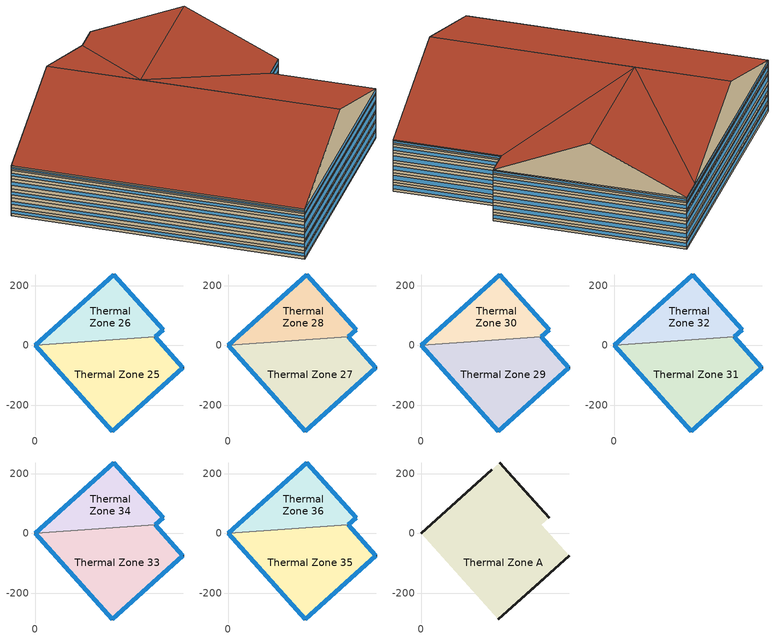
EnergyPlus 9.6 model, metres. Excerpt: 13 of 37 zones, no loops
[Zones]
Thermal Zone 25
 floor to Thermal Zone 23 (Interior Floor): 0,0 402.06,28.93 494.97,-74.25 258.54,-287.14 z98.21
 wall outside (Ext Wall): 0,0 258.54,-287.14 494.97,-74.25 402.06,28.93 z98.21:110.36
 wall to Thermal Zone 26 (Interior Wall): 402.06,28.93 0,0 z98.21:110.36
 window (Ext Window): 258.55,-287.13 494.96,-74.26 z100.7:107.87; 494.96,-74.24 402.07,28.93 z101.73:106.84; 0.01,-0.01 258.53,-287.13 z102.28:106.29
Thermal Zone 26
 floor to Thermal Zone 24 (Interior Floor): 0,0 263.09,236.89 428.72,52.93 402.06,28.93 z98.21
 wall outside (Ext Wall): 402.06,28.93 428.72,52.93 263.09,236.89 0,0 z98.21:110.36
 window (Ext Window): 402.07,28.94 428.71,52.93 z100.7:107.87; 428.71,52.94 263.09,236.88 z101.73:106.84; 263.08,236.88 0.01,0.01 z101.49:107.08
Thermal Zone 27
 floor to Thermal Zone 25 (Interior Floor): 0,0 402.06,28.93 494.97,-74.25 258.54,-287.14 z110.36
 wall outside (Ext Wall): 0,0 258.54,-287.14 494.97,-74.25 402.06,28.93 z110.36:124.39
 wall to Thermal Zone 28 (Interior Wall): 402.06,28.93 0,0 z110.36:124.39
 window (Ext Window): 258.55,-287.13 494.96,-74.26 z113.24:121.51; 494.96,-74.24 402.07,28.93 z114.43:120.32; 0.01,-0.01 258.53,-287.13 z115.06:119.69
Thermal Zone 28
 floor to Thermal Zone 26 (Interior Floor): 0,0 263.09,236.89 428.72,52.93 402.06,28.93 z110.36
 wall outside (Ext Wall): 402.06,28.93 428.72,52.93 263.09,236.89 0,0 z110.36:124.39
 window (Ext Window): 402.07,28.94 428.71,52.93 z113.24:121.51; 428.71,52.94 263.09,236.88 z114.43:120.32; 263.08,236.88 0.01,0.01 z114.15:120.6
Thermal Zone 29
 floor to Thermal Zone 27 (Interior Floor): 0,0 402.06,28.93 494.97,-74.25 258.54,-287.14 z124.39
 wall outside (Ext Wall): 0,0 258.54,-287.14 494.97,-74.25 402.06,28.93 z124.39:137.93
 wall to Thermal Zone 30 (Interior Wall): 402.06,28.93 0,0 z124.39:137.93
 window (Ext Window): 258.55,-287.13 494.96,-74.26 z127.17:135.15; 494.96,-74.24 402.07,28.93 z128.32:134; 0.01,-0.01 258.53,-287.13 z128.93:133.39
Thermal Zone 30
 floor to Thermal Zone 28 (Interior Floor): 0,0 263.09,236.89 428.72,52.93 402.06,28.93 z124.39
 wall outside (Ext Wall): 402.06,28.93 428.72,52.93 263.09,236.89 0,0 z124.39:137.93
 window (Ext Window): 402.07,28.94 428.71,52.93 z127.17:135.15; 428.71,52.94 263.09,236.88 z128.32:134; 263.08,236.88 0.01,0.01 z128.05:134.27
Thermal Zone 31
 floor to Thermal Zone 29 (Interior Floor): 0,0 402.06,28.93 494.97,-74.25 258.54,-287.14 z137.93
 wall outside (Ext Wall): 0,0 258.54,-287.14 494.97,-74.25 402.06,28.93 z137.93:152.46
 wall to Thermal Zone 32 (Interior Wall): 402.06,28.93 0,0 z137.93:152.46
 window (Ext Window): 258.55,-287.13 494.96,-74.26 z140.91:149.48; 494.96,-74.24 402.07,28.93 z142.14:148.25; 0.01,-0.01 258.53,-287.13 z142.8:147.59
Thermal Zone 32
 floor to Thermal Zone 30 (Interior Floor): 0,0 263.09,236.89 428.72,52.93 402.06,28.93 z137.93
 wall outside (Ext Wall): 402.06,28.93 428.72,52.93 263.09,236.89 0,0 z137.93:152.46
 window (Ext Window): 402.07,28.94 428.71,52.93 z140.91:149.48; 428.71,52.94 263.09,236.88 z142.14:148.25; 263.08,236.88 0.01,0.01 z141.85:148.54
Thermal Zone 33
 floor to Thermal Zone 31 (Interior Floor): 0,0 402.06,28.93 494.97,-74.25 258.54,-287.14 z152.46
 wall outside (Ext Wall): 0,0 258.54,-287.14 494.97,-74.25 402.06,28.93 z152.46:164.46
 wall to Thermal Zone 34 (Interior Wall): 402.06,28.93 0,0 z152.46:164.46
 window (Ext Window): 258.55,-287.13 494.96,-74.26 z154.92:162; 494.96,-74.24 402.07,28.93 z155.94:160.98; 0.01,-0.01 258.53,-287.13 z156.48:160.44
Thermal Zone 34
 floor to Thermal Zone 32 (Interior Floor): 0,0 263.09,236.89 428.72,52.93 402.06,28.93 z152.46
 wall outside (Ext Wall): 402.06,28.93 428.72,52.93 263.09,236.89 0,0 z152.46:164.46
 window (Ext Window): 402.07,28.94 428.71,52.93 z154.92:162; 428.71,52.94 263.09,236.88 z155.94:160.98; 263.08,236.88 0.01,0.01 z155.7:161.22
Thermal Zone 35
 floor to Thermal Zone 33 (Interior Floor): 0,0 402.06,28.93 494.97,-74.25 258.54,-287.14 z164.46
 wall outside (Ext Wall): 0,0 258.54,-287.14 494.97,-74.25 402.06,28.93 z164.46:171.03
 wall to Thermal Zone 36 (Interior Wall): 402.06,28.93 0,0 z164.46:171.03
 window (Ext Window): 258.55,-287.13 494.96,-74.26 z165.81:169.68; 494.96,-74.24 402.07,28.93 z166.37:169.12; 0.01,-0.01 258.53,-287.13 z166.66:168.83
Thermal Zone 36
 floor to Thermal Zone 34 (Interior Floor): 0,0 263.09,236.89 428.72,52.93 402.06,28.93 z164.46
 wall outside (Ext Wall): 402.06,28.93 428.72,52.93 263.09,236.89 0,0 z164.46:171.03
 window (Ext Window): 402.07,28.94 428.71,52.93 z165.81:169.68; 428.71,52.94 263.09,236.88 z166.37:169.12; 263.08,236.88 0.01,0.01 z166.23:169.26
Thermal Zone A
 floor to Thermal Zone 35 (Interior Floor): 0,0 402.06,28.93 494.97,-74.25 258.54,-287.14 z171.03
 floor to Thermal Zone 36 (Interior Floor): 0,0 263.09,236.89 428.72,52.93 402.06,28.93 z171.03
 wall outside (Ext Wall): 258.54,-287.14,171.03 494.97,-74.25,171.03 376.75,-180.7,228.75; 0,0,171.03 118.21,106.44,228.75 236.43,212.88,171.03; 345.91,144.91,228.75 428.72,52.93,171.03 263.09,236.89,171.03
 roof outside (Ext Roof): 0,0,171.03 258.54,-287.14,171.03 376.75,-180.7,228.75 118.21,106.44,228.75; 201.03,14.46,228.75 376.75,-180.7,228.75 494.97,-74.25,171.03 402.06,28.93,171.03; 118.21,106.44,228.75 201.03,14.46,228.75 236.43,212.88,171.03; 236.43,212.88,171.03 201.03,14.46,228.75 345.91,144.91,228.75 263.09,236.89,171.03; 201.03,14.46,228.75 402.06,28.93,171.03 428.72,52.93,171.03 345.91,144.91,228.75
[Building]
Building 1: North Axis {deg}=-0
[Site:Location]
Washington Dc Dulles IntL Ar: Latitude {deg}=38.98; Longitude {deg}=-77.47; Time Zone {hr}=-5; Elevation {m}=82
[SizingPeriod:DesignDay] Month=7; Day of Month=21; Day Type=SummerDesignDay; Daily Dry-Bulb Temperature Range {deltaC}=14.4; Dry-Bulb Temperature Range Modifier Type=DefaultMultipliers; Barometric Pressure {Pa}=86790; Wind Speed {m/s}=5; Wind Direction {deg}=340; Rain Indicator=No; Snow Indicator=No; Daylight Saving Time Indicator=No; Solar Model Indicator=ASHRAETau; ASHRAE Clear Sky Optical Depth for Beam Irradiance (taub)=0.339; ASHRAE Clear Sky Optical Depth for Diffuse Irradiance (taud)=2.366; Begin Environment Reset Mode=FullResetAtBeginEnvironment
Name | Maximum Dry-Bulb Temperature {C} | Humidity Condition Type | Wetbulb or DewPoint at Maximum Dry-Bulb {C} | Enthalpy at Maximum Dry-Bulb {J/kg}
SALT-LAKE-CITY-IAP Ann Clg .4% Condns DB=>MWB | 36.5 | Wetbulb | 17.1
SALT-LAKE-CITY-IAP Ann Clg .4% Condns DP=>MDB | 22.5 | Dewpoint | 15.6
SALT-LAKE-CITY-IAP Ann Clg .4% Condns Enth=>MDB | 30.8 | Enthalpy |  | 59300
SALT-LAKE-CITY-IAP Ann Clg .4% Condns WB=>MDB | 31.2 | Wetbulb | 19
[Material] Thermal Absorptance=0.9
Name | Roughness | Thickness m | Conductivity W/m-K | Density kg/m3 | Specific Heat J/kg-K | Solar Absorptance | Visible Absorptance
wall concrete | MediumRough | 0.398 | 0.5 | 2243 | 837 | 0.65 | 0.65
roof concrete | MediumRough | 0.401 | 0.5 | 2243 | 837 | 0.65 | 0.65
Wall Insulation [37] | MediumRough | 0.0681 | 0.0432 | 91 | 837 | 0.5 | 0.5
Roof Insulation [25] | MediumRough | 0.263 | 0.049 | 265 | 836.8 | 0.7 | 0.7
F16 Acoustic tile | MediumSmooth | 0.0191 | 0.06 | 368 | 590 | 0.3 | 0.3
M11 100mm lightweight concrete | MediumRough | 0.1016 | 0.53 | 1280 | 840 | 0.5 | 0.5
G01a 19mm gypsum board | MediumSmooth | 0.019 | 0.16 | 800 | 1090 | 0.4 | 0.4
[Material:AirGap]
Name | Thermal Resistance m2-K/W
F04 Wall air space resistance | 0.15
F05 Ceiling air space resistance | 0.18
[WindowMaterial:SimpleGlazingSystem]
Window Material Simple Glazing System: U-Factor W/m2-K=1.51; Solar Heat Gain Coefficient=0.25
[Construction]
Ext Roof: roof concrete, Roof Insulation [25]
Ext Wall: wall concrete, Wall Insulation [37]
Ext Window: Window Material Simple Glazing System
Interior Floor: F16 Acoustic tile, F05 Ceiling air space resistance, M11 100mm lightweight concrete
Interior Wall: G01a 19mm gypsum board, F04 Wall air space resistance, G01a 19mm gypsum board
[Zone]
Thermal Zone 25; Thermal Zone 26: 48, 0, 0, 98.21, , 1, , , , , , Yes
Thermal Zone 27; Thermal Zone 28: 48, 0, 0, 110.36, , 1, , , , , , Yes
Thermal Zone 29; Thermal Zone 30: 48, 0, 0, 124.39, , 1, , , , , , Yes
Thermal Zone 31; Thermal Zone 32: 48, 0, 0, 137.93, , 1, , , , , , Yes
Thermal Zone 33; Thermal Zone 34: 48, 0, 0, 152.46, , 1, , , , , , Yes
Thermal Zone 35; Thermal Zone 36: 48, 0, 0, 164.46, , 1, , , , , , Yes
Thermal Zone A: 48, 0, 0, 171.03, , 1, , , , , , No
